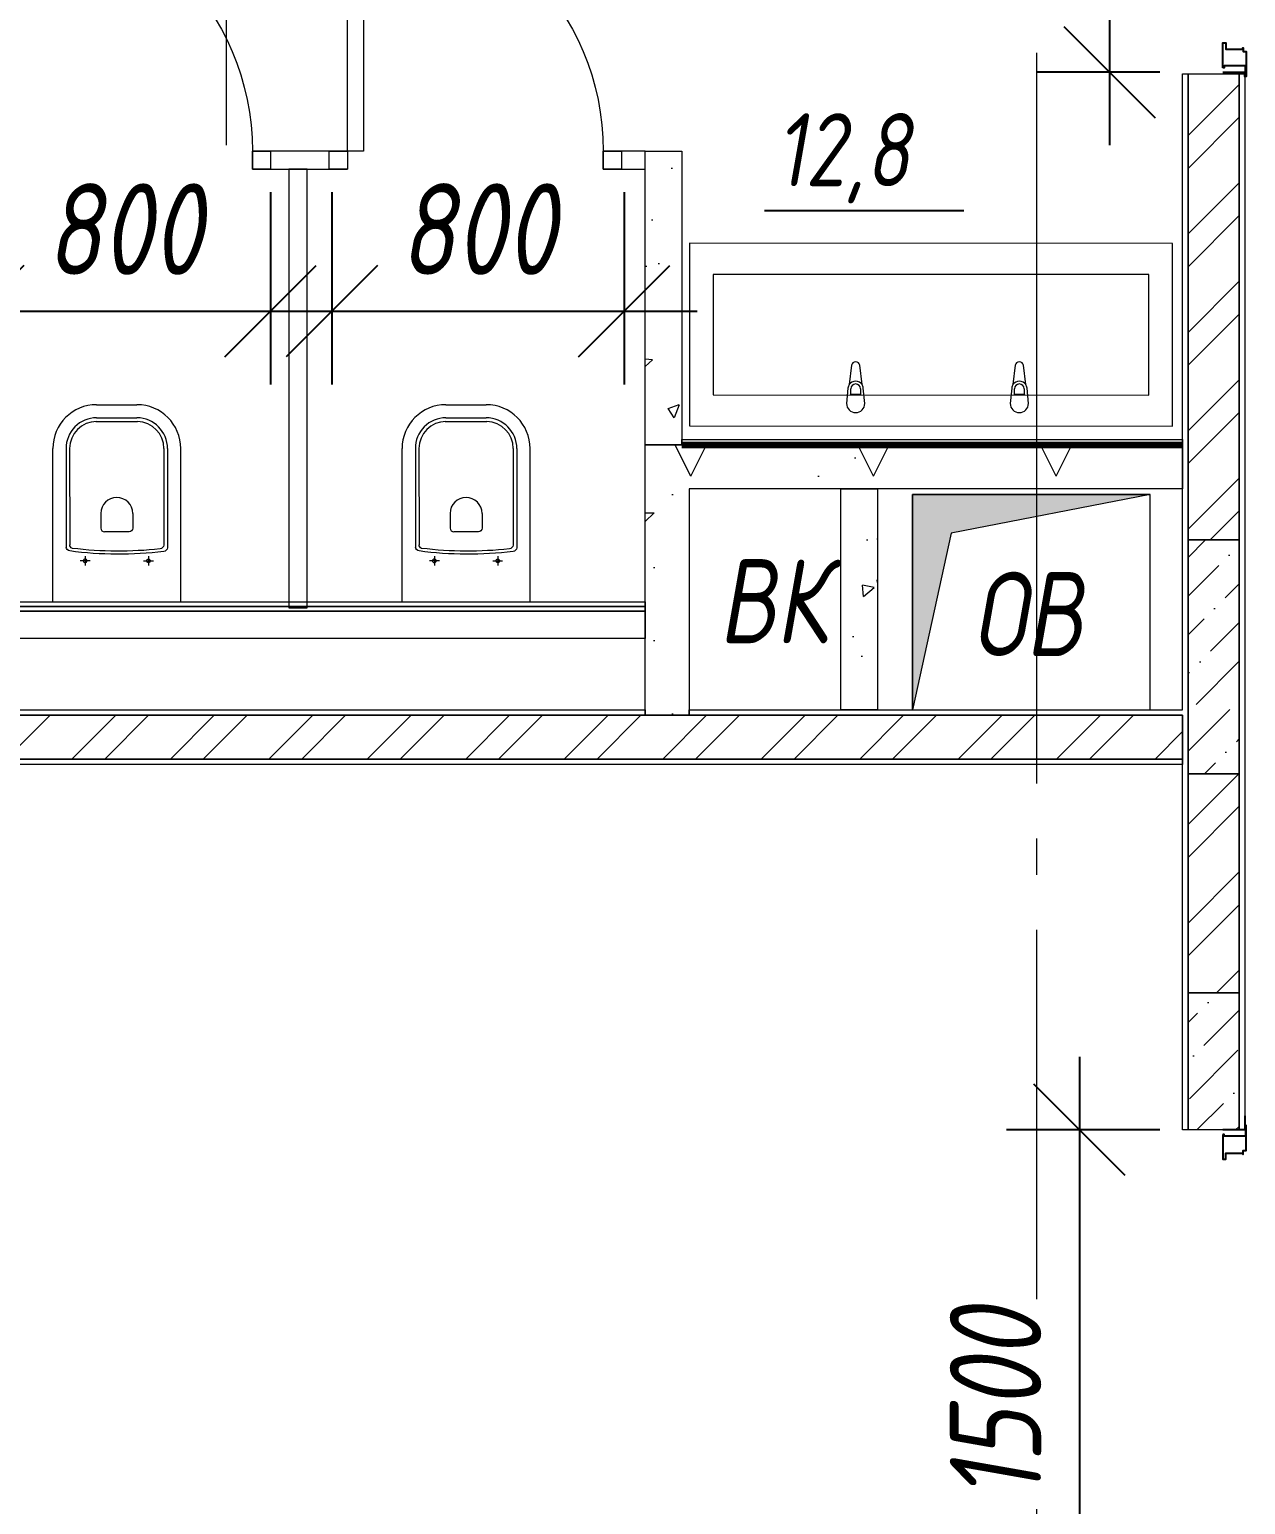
# Model space of a CAD drawing. Header units: millimetres. Extents: x -85420 to 1195317, y -69347 to 470418.
# Drawn here: x 487192 to 490518, y 49186 to 53223 of the extents above; entities that cross this region are included whole.
import ezdxf
from ezdxf import colors
from ezdxf.entities.mleader import LeaderData, LeaderLine
from ezdxf.enums import TextEntityAlignment as Align
from ezdxf.math import Vec2, Vec3

# ---------------------------------------------------------------- set-up
doc = ezdxf.new("R2010")
doc.units = ezdxf.units.MM
for name, pattern in [('GOST2.303 6', [12, 8, -1.5, 1, -1.5]), ('ГОСТ 2.303 4', [7, 5, -2, 0]), ('ГОСТ 2.303 5', [24, 20, -1.5, 1, -1.5]), ('осевая', [50.800000000000004, 31.75, -6.35, 6.35, -6.35])]:
    doc.linetypes.add(name, pattern=pattern)
for name, color, linetype, lineweight in [('!М_Двери', 7, 'Continuous', 15), ('!М_Отверстия в перекрытиях', 253, 'Continuous', 15), ('!М_Перегородки_пеноблок', 7, 'Continuous', 20), ('+АР_Осевые линии', 252, 'GOST2.303 6', 9), ('+АР_Отделка', 7, 'Continuous', 100), ('+АР_Сантехника', 130, 'Continuous', 9), ('+АР_Стены внутренние', 250, 'Continuous', 18), ('АР_Трап', 252, 'Continuous', 0), ('СПДС_+АР_Стены', 250, 'Continuous', 20), ('СПДС_РАЗМЕРЫ', 252, 'Continuous', 0), ('ЭКСПЛИКАЦИЯ', 7, 'Continuous', 5)]:
    doc.layers.add(name, color=color, linetype=linetype, lineweight=lineweight)
doc.layers.add('ОСИ', color=7, linetype='осевая', lineweight=13, true_color=0x999999)
doc.layers.add('ПБ_граница', color=7, linetype='ГОСТ 2.303 4', lineweight=40, true_color=0xdb0000)
doc.styles.add('ГОСТ 2.304', font='CS_Gost2304.shx', dxfattribs={"oblique": 10})
doc.linetypes.add('Ground1', pattern='A,12,[130,ltypeshp.shx,S=3,R=-150,X=0,Y=-2.598],3,[130,ltypeshp.shx,S=3,R=-150,X=0,Y=-2.598],3,[130,ltypeshp.shx,S=3,R=-150,X=0,Y=-2.598],0', length=18)
doc.linetypes.add('Ground2', pattern='A,12,[130,ltypeshp.shx,S=3,R=-210,X=0,Y=-2.598],3,[130,ltypeshp.shx,S=3,R=-210,X=0,Y=-2.598],3,[130,ltypeshp.shx,S=3,R=-210,X=0,Y=-2.598],0', length=18)
doc.dimstyles.new('СПДС', dxfattribs={"dimscale": 100, "dimtxt": 2.5, "dimasz": 2.5, "dimexe": 2, "dimexo": 0.625, "dimgap": 1, "dimtad": 1, "dimdec": 0, "dimrnd": 5, "dimtxsty": 'ГОСТ 2.304', "dimblk": 'OBLIQUE', "dimblk1": 'OBLIQUE', "dimblk2": 'OBLIQUE', "dimcen": 2.5, "dimdle": 2, "dimadec": 0, "dimazin": 2, "dimtfac": 0.75, "dimtdec": 4, "dimtmove": 1, "dimatfit": 3, "dimfxl": 1, "dimtfill": 1, "dimtolj": 1, "dimarcsym": 1})
pattern_1 = [(140, (2.378001819907959e-13, 1.000000000000119), (31.87817107780612, 364.369337992008), [38.1, -419.1]), (85, (2.378001819907959e-13, 1.000000000000119), (-382.1136904780703, -70.48684284993874), [30.48, -335.28116834]), (190.4514446999999, (2.656507000000233, 31.36401400000012), (-350.2355038243903, 293.8824941807065), [32.38001759999999, -356.1804891999999]), (136.1841999999999, (-101.5999999999998, 1.000000000000103), (84.08465586545421, 542.1580817842598), [57.14999999999998, -628.6499999999996]), (186.6355576099999, (-94.59299999999979, 46.17980000000011), (-494.8522491954431, 474.808268103006), [48.57004627999999, -534.2712163199999]), (81.18415116999998, (-101.5999999999998, 1.000000000000103), (-494.8522491710654, 474.808268129954), [45.71993414, -502.91946384]), (111, (-76.19999999999979, 51.8000000000001), (204.5303963741752, 303.2287825382651), [38.09999999999999, -419.0999999999999]), (55.99999999999998, (-76.19999999999979, 51.8000000000001), (-368.3759322446385, 123.6040566952941), [30.47999999999999, -335.2799999999998]), (161.451445, (-59.15580019999977, 77.0690652000001), (-163.8455377718105, 426.8328385574322), [32.38001759999997, -356.1798751999997]), (127.5, (2.378001819907959e-13, 1.000000000000119), (-169.1100777463062, 6.177206501183606), [0, -331.2159999999999, 0, -340.3599999999999, 0, -336.5499999999999]), (97.49999999999994, (2.378001819907959e-13, 1.000000000000119), (-200.361149636239, 133.6393250206115), [0, -194.056, 0, -323.5959999999999, 0, -128.27]), (57.49999999999999, (2.560176386153927e-13, -112.2839999999999), (11.45748798534684, 271.1811903337428), [0, -127, 0, -396.2399999999999, 0, -525.7799999999997]), (47.49999999999997, (2.6418690167575e-13, -163.0839999999999), (-50.85298206666611, 296.2583627720361), [0, -165.0999999999999, 0, -263.1439999999999, 0, -373.3799999999999])]
pattern_2 = [(45, (0, 0), (0, -269.4076836320747), []), (45, (5792.260000000001, -5971.880000000001), (-269.4076836320747, 0), [])]
pattern_3 = [(45, (150, 150), (0, 1000.000000019025), [141.4, -282.8, 70.7, -424.3000000000001, 141.4, -353.6135624]), (135, (800.0000000000001, 200), (-1000.000000019025, 8.881784197001254e-14), [141.4, -212.1, 70.7, -353.6000000000001, 141.4, -495.0135624]), (63.43494882, (0, 0), (5.099862754320839e-08, 1000.000000000094), [111.8, -447.2, 111.8, -447.233989, 0, 0]), (116.5650512, (0, 0), (-4.000643816226557e-07, 1000.000000000094), [111.8, -447.2000000000001, 111.8, -447.2339890000001, 0, 0]), (0, (0, 100), (0, 1000), [50.00000000000001, -400.0000000000001, 100, -400.0000000000001, 50.00000000000001, 0]), (0, (0, 250), (0, 1000), [-150, 100, -400.0000000000001, 0, -350.0000000000001, 0]), (0, (0, 300.0000000000001), (0, 1000), [-400.0000000000001, 0, -300.0000000000001, 100, -200, 0]), (0, (0, 450.0000000000001), (0, 1000), [-200, 0, -250, 100, -450.0000000000001, 0]), (0, (0, 600.0000000000001), (0, 1000), [-200, 100, -400.0000000000001, 100, -200, 0]), (0, (0, 850.0000000000001), (0, 1000), [-150, 100, -200, 0, -550.0000000000001, 0]), (0, (0, 900.0000000000001), (0, 1000), [-200, 0, -600.0000000000001, 100, -100, 0]), (90, (50.00000000000001, 200), (-1000, 6.123233995736768e-14), [-300.0000000000001, 0, -300.0000000000001, 0, -400.0000000000001, 0]), (90, (150, 0), (-1000, 6.123233995736768e-14), [-150, 100, -400.0000000000001, 0, -350.0000000000001, 0]), (90, (250, 0), (-1000, 6.123233995736768e-14), [-400.0000000000001, 0, -350.0000000000001, 100, -150, 0]), (90, (800.0000000000001, 0), (-1000, 6.123233995736768e-14), [-200, 100, -500.0000000000001, 100, -100, 0]), (90, (100, 100), (-1000, 6.123233995736768e-14), [-300.0000000000001, 0, -350.0000000000001, 0, -350.0000000000001, 0]), (90, (200, 100), (-1000, 6.123233995736768e-14), [-250, 0, -550.0000000000001, 0, -200, 0]), (90, (300.0000000000001, 150), (-1000, 6.123233995736768e-14), [-500.0000000000001, 0, -150, 0, -350.0000000000001, 0]), (90, (350.0000000000001, 50.00000000000001), (-1000, 6.123233995736768e-14), [-450.0000000000001, 0, -200, 0, -250, 0]), (90, (450.0000000000001, 200), (-1000, 6.123233995736768e-14), [-400.0000000000001, 0, -150, 0, -400.0000000000001, 0]), (90, (500.0000000000001, 250), (-1000, 6.123233995736768e-14), [-450.0000000000001, 0, -200, 0, -350.0000000000001, 0]), (90, (550.0000000000001, 0), (-1000, 6.123233995736768e-14), [-600.0000000000001, 0, -250, 0, -150, 0]), (90, (600.0000000000001, 150), (-1000, 6.123233995736768e-14), [-200, 0, -400.0000000000001, 0, -400.0000000000001, 0]), (90, (650.0000000000001, 100), (-1000, 6.123233995736768e-14), [-450.0000000000001, 0, -250, 0, -300.0000000000001, 0]), (90, (700.0000000000001, 50.00000000000001), (-1000, 6.123233995736768e-14), [-400.0000000000001, 0, -300.0000000000001, 0, -300.0000000000001, 0]), (90, (800.0000000000001, 100), (-1000, 6.123233995736768e-14), [-300.0000000000001, 0, -300.0000000000001, 0, -400.0000000000001, 0]), (90, (900.0000000000001, 150), (-1000, 6.123233995736768e-14), [-400.0000000000001, 0, -200, 0, -400.0000000000001, 0]), (90, (950.0000000000001, 200), (-1000, 6.123233995736768e-14), [-150, 0, -600.0000000000001, 0, -250, 0])]
pattern_4 = [(45, (0, 0), (39.77475644174331, 145.8407736197254), [187.5, -40.50000000000001, 0, -40.50000000000001])]

# ---------------------------------------------------------------- blocks, each defined once
blk = doc.blocks.new('_Oblique')
at = {"color": 0, "linetype": 'ByBlock', "lineweight": -2}
blk.add_line((-0.5, -0.5), (0.5, 0.5), dxfattribs=at)
blk = doc.blocks.new('*D349')
at = {"layer": 'Defpoints', "color": 0, "ltscale": 100, "transparency": 16777216}
for p in [(490146.3728296869, 54207.85532721195), (490146.3728296869, 53106.82784852234), (490346.3728296869, 53106.82784852234)]:
    blk.add_point(p, dxfattribs=at)
at = {"layer": 'СПДС_РАЗМЕРЫ', "color": 0, "lineweight": -2, "ltscale": 100, "transparency": 16777216}
for p, q in [((490146.3728296869, 54407.85532721195), (490146.3728296869, 52906.82784852234)), ((490083.8728296869, 54207.85532721195), (489946.3728296869, 54207.85532721195)), ((490283.8728296869, 53106.82784852234), (489946.3728296869, 53106.82784852234))]:
    blk.add_line(p, q, dxfattribs=at)
at = {"layer": 'СПДС_РАЗМЕРЫ', "color": 0, "lineweight": -2, "ltscale": 100, "transparency": 16777216, "xscale": 250, "yscale": 250, "zscale": 250}
for p, rotation in [((490146.3728296869, 54207.85532721195), 90), ((490146.3728296869, 53106.82784852234), 270)]:
    blk.add_blockref('_Oblique', p, dxfattribs=dict(at, rotation=rotation))
at = {"layer": 'СПДС_РАЗМЕРЫ', "color": 0, "ltscale": 100, "transparency": 16777216, "insert": (489921.3728296244, 53657.34158786714), "char_height": 250, "attachment_point": 5, "rotation": 90, "style": 'ГОСТ 2.304', "bg_fill": 3, "box_fill_scale": 1.1, "bg_fill_color": 256, "bg_fill_true_color": 13158600, "bg_fill_transparency": 0}
blk.add_mtext('\\A1;1100', dxfattribs=at)
blk = doc.blocks.new('*D302')
at = {"layer": 'Defpoints', "color": 0, "ltscale": 100, "transparency": 16777216}
for p in [(490346.3725916795, 50211.42441138858), (490064.6128065825, 48710.39693271648), (490346.3725916795, 48710.39693271648)]:
    blk.add_point(p, dxfattribs=at)
at = {"layer": 'СПДС_РАЗМЕРЫ', "color": 0, "lineweight": -2, "ltscale": 100, "transparency": 16777216}
for p, q in [((490064.6128065825, 50411.42441138858), (490064.6128065825, 48510.39693271648)), ((490283.8725916795, 50211.42441138858), (489864.6128065825, 50211.42441138858)), ((490283.8725916795, 48710.39693271648), (489864.6128065825, 48710.39693271648))]:
    blk.add_line(p, q, dxfattribs=at)
at = {"layer": 'СПДС_РАЗМЕРЫ', "color": 0, "lineweight": -2, "ltscale": 100, "transparency": 16777216, "xscale": 250, "yscale": 250, "zscale": 250}
for p, rotation in [((490064.6128065825, 50211.42441138858), 90), ((490064.6128065825, 48710.39693271648), 270)]:
    blk.add_blockref('_Oblique', p, dxfattribs=dict(at, rotation=rotation))
at = {"layer": 'СПДС_РАЗМЕРЫ', "color": 0, "ltscale": 100, "transparency": 16777216, "insert": (489834.4351369774, 49460.91067205253), "char_height": 250, "attachment_point": 5, "rotation": 90, "style": 'ГОСТ 2.304', "bg_fill": 3, "box_fill_scale": 1.1, "bg_fill_color": 256, "bg_fill_true_color": 13158600, "bg_fill_transparency": 0}
blk.add_mtext('\\A1;1500', dxfattribs=at)
blk = doc.blocks.new('*D301')
at = {"layer": 'Defpoints', "color": 0, "ltscale": 100, "transparency": 16777216}
for p in [(488018.5913564901, 52840.62423495681), (488818.5913564901, 52840.62423495681), (488818.5913564901, 52451.99552047985)]:
    blk.add_point(p, dxfattribs=at)
at = {"layer": 'СПДС_РАЗМЕРЫ', "color": 0, "lineweight": -2, "ltscale": 100, "transparency": 16777216}
for p, q in [((488018.5913564901, 52778.12423495681), (488018.5913564901, 52251.99552047985)), ((488818.5913564901, 52778.12423495681), (488818.5913564901, 52251.99552047985)), ((487818.5913564901, 52451.99552047985), (489018.5913564901, 52451.99552047985))]:
    blk.add_line(p, q, dxfattribs=at)
at = {"layer": 'СПДС_РАЗМЕРЫ', "color": 0, "lineweight": -2, "ltscale": 100, "transparency": 16777216, "xscale": 250, "yscale": 250, "zscale": 250, "rotation": 180}
blk.add_blockref('_Oblique', (488018.5913564901, 52451.99552047985), dxfattribs=at)
at = {"layer": 'СПДС_РАЗМЕРЫ', "color": 0, "lineweight": -2, "ltscale": 100, "transparency": 16777216, "xscale": 250, "yscale": 250, "zscale": 250}
blk.add_blockref('_Oblique', (488818.5913564901, 52451.99552047985), dxfattribs=at)
at = {"layer": 'СПДС_РАЗМЕРЫ', "color": 0, "ltscale": 100, "transparency": 16777216, "insert": (488418.5913564901, 52676.99552054235), "char_height": 250, "attachment_point": 5, "style": 'ГОСТ 2.304', "bg_fill": 3, "box_fill_scale": 1.1, "bg_fill_color": 256, "bg_fill_true_color": 13158600, "bg_fill_transparency": 0}
blk.add_mtext('\\A1;800', dxfattribs=at)
blk = doc.blocks.new('*D300')
at = {"layer": 'Defpoints', "color": 0, "ltscale": 100, "transparency": 16777216}
for p in [(487051.3711050905, 52840.62423495681), (487851.3711050905, 52840.62423495681), (487851.3711050905, 52451.99552047985)]:
    blk.add_point(p, dxfattribs=at)
at = {"layer": 'СПДС_РАЗМЕРЫ', "color": 0, "lineweight": -2, "ltscale": 100, "transparency": 16777216}
for p, q in [((487051.3711050905, 52778.12423495681), (487051.3711050905, 52251.99552047985)), ((487851.3711050905, 52778.12423495681), (487851.3711050905, 52251.99552047985)), ((486851.3711050905, 52451.99552047985), (488051.3711050905, 52451.99552047985))]:
    blk.add_line(p, q, dxfattribs=at)
at = {"layer": 'СПДС_РАЗМЕРЫ', "color": 0, "lineweight": -2, "ltscale": 100, "transparency": 16777216, "xscale": 250, "yscale": 250, "zscale": 250, "rotation": 180}
blk.add_blockref('_Oblique', (487051.3711050905, 52451.99552047985), dxfattribs=at)
at = {"layer": 'СПДС_РАЗМЕРЫ', "color": 0, "lineweight": -2, "ltscale": 100, "transparency": 16777216, "xscale": 250, "yscale": 250, "zscale": 250}
blk.add_blockref('_Oblique', (487851.3711050905, 52451.99552047985), dxfattribs=at)
at = {"layer": 'СПДС_РАЗМЕРЫ', "color": 0, "ltscale": 100, "transparency": 16777216, "insert": (487451.3711050905, 52676.99552054235), "char_height": 250, "attachment_point": 5, "style": 'ГОСТ 2.304', "bg_fill": 3, "box_fill_scale": 1.1, "bg_fill_color": 256, "bg_fill_true_color": 13158600, "bg_fill_transparency": 0}
blk.add_mtext('\\A1;800', dxfattribs=at)
blk = doc.blocks.new('*U279')
h = blk.add_hatch(color=256)
h.dxf.hatch_style = 1
h.paths.add_polyline_path([(-29.51197054858017, -384.1461214440787), (29.51197054842487, -384.1461214440787), (-1.13686837721616e-13, -584.1461214440787)])
blk.add_line((-1.13686837721616e-13, -584.1461214440787), (0, 0))
blk.add_lwpolyline([(29.51197054842487, -384.1461214440787), (-29.51197054858017, -384.1461214440787), (-1.13686837721616e-13, -584.1461214440787), (29.51197054842487, -384.1461214440787)])
blk = doc.blocks.new('_DotSmall')
at = {"color": 0, "linetype": 'ByBlock', "const_width": 0.5}
blk.add_lwpolyline([(-0.0625, 0, 1), (0.0625, 0, 1)], format="xyb", close=True, dxfattribs=at)
blk = doc.blocks.new('*U90')
for p, q in [((-700, 3.622374731326001e-15), (-700, -49.99999999999995)), ((0, 0), (0, -49.99999999999997))]:
    blk.add_line(p, q)
blk.add_lwpolyline([(0, 0), (-1.13686837721616e-13, 699.9999999999999), (-43.75000000000011, 699.9999999999999), (-43.75, -1.4210854715202e-14)], close=True)
blk.add_arc((0, 0), 700, 90, 180)
blk = doc.blocks.new('унитаз поликлиники')
for p, q in [((0, 175.0000000000002), (0, -175.0000000000002)), ((0, 175), (420, 175)), ((420, 138.7140846226539), (149.5783947814593, 138.7140846226539)), ((420, 129), (156.7708916987863, 128.6947987100866)), ((125.6120020395715, 86.65309879256529), (99.54435587919897, 86.65309879256529)), ((112.3925950961525, 73.10633269583923), (112.3925950961525, 100.1998648888257)), ((242.4404502270149, 43.73651019929093), (201.8725803082448, 43.73651019929093)), ((493.9712139845033, 57.06385601698344), (493.9712139845033, -57.06385601697843)), ((503.999999999694, 55.00022672359819), (504, -54.99999999976626)), ((540, 55), (540, -55)), ((191.9062512759224, -33.70112225765479), (191.9062512759224, 33.70086718935636)), ((112.3121347758092, -72.95707587784273), (112.282285361212, -100.0505916278053)), ((242.4404502270149, -43.73676526706549), (201.8725803082448, -43.73676526706549)), ((125.5166089892259, -86.5183978031564), (99.44897864899713, -86.48967862475547)), ((420, -139), (147.8638372268865, -138.7268586217251)), ((420, -129), (155.1814843298739, -128.6950537779776)), ((0, -175), (420, -175))]:
    blk.add_line(p, q)
for centre, radius, start, end in [((420, 55), 120, 0, 90), ((420.4860874894543, 55.20134403063184), 83.51415522076329, 359.861865640253, 90.33348740461295), ((420, 55), 74, 0, 90), ((242.4404502270149, -0.0001275341201107949), 43.73663773336648, 270, 90), ((420, -55), 120, 270, 0), ((420, -55), 84, 270, 0), ((420.0000000000005, -55.00000000000023), 73.99999999999977, 270, 358.4018165566912)]:
    blk.add_arc(centre, radius, start, end)
at = {"extrusion": (0, 0, -1)}
for centre, major_axis, ratio, start_param, end_param in [((1158.06257319661, -0.0001275341201107949), (-731.0106498963555, -726.449596775183), 0.9937751111245587, 0.6598491803284507, 0.910919136193018), ((984.1422315649793, -0.0001275341201107949), (-23.40018430090171, -941.4133244262395), 0.8972800535149483, 1.42225774313891, 1.677846830341707), ((149.5158196882217, 127.3348454206425), (-5.639474792591372, -10.54905920003566), 0.8213730805515044, 1.269211342410273, 2.570669150556824), ((154.4364780247083, 119.7958318011661), (-5.610534641830925, -7.716306582968154), 0.7980925127033731, 1.232924341648666, 2.686722882739946), ((112.3925950961525, 86.7676048639405), (3.546847614444126, 3.546847614444128), 0.9999999999995854, 5.504024733397926, 11.78721004057751), ((201.9351554014825, -33.4519114207651), (4.122340877798591, -9.490584745542167), 0.9647969637839732, 0.4292600198093375, 1.943413251271767), ((155.244059423228, -117.4864474327478), (5.303740529548787, -10.40618587121702), 0.8429843284803838, 0.5499024529424461, 1.881899719380306), ((147.9264123201242, -127.4729975277733), (5.417041441869642, -10.44430136326478), 0.8364427514803542, 0.5611398427268642, 1.877576555759112)]:
    blk.add_ellipse(centre, major_axis=major_axis, ratio=ratio, start_param=start_param, end_param=end_param, dxfattribs=at)
for centre, major_axis, ratio, start_param, end_param in [((201.9351554014825, 33.45165635299054), (4.122340877798588, 9.490584745542174), 0.9647969637839732, 0.4292600198093375, 1.943413251271767), ((112.2970839152217, -86.61833975484478), (3.542937838331404, -3.550753085458856), 0.9999999999995854, 5.504024733397926, 11.78721004057751)]:
    blk.add_ellipse(centre, major_axis=major_axis, ratio=ratio, start_param=start_param, end_param=end_param)
blk = doc.blocks.new('*U128')
at = {"lineweight": 15}
h = blk.add_hatch(dxfattribs=at)
h.set_pattern_fill('AR-CONC', color=256, scale=2, angle=90)
h.set_pattern_definition(pattern_1)
edge = h.paths.add_edge_path()
edge.add_line((-99.99999999999974, 804.1866203763058), (-99.99999999999983, 1.13686837721616e-13))
edge.add_line((2.461086889837816e-13, 804.1866203763058), (-99.99999999999973, 804.1866203763058))
edge.add_line((1.784707456918226e-13, 1.190159082398168e-13), (2.461165879246126e-13, 804.1866203763058))
edge.add_line((-99.99999999999983, 1.273922066140625e-13), (1.84741111297626e-13, 1.189804971278818e-13))
at = {"linetype": 'ByBlock', "ltscale": 100, "transparency": 33554687}
blk.add_lwpolyline([(1.784707456918226e-13, 1.189804971278818e-13), (2.461165879246126e-13, 804.1866203763058), (-99.99999999999974, 804.1866203763058), (-99.99999999999983, 1.273922066140625e-13)], close=True, dxfattribs=at)
blk = doc.blocks.new('*U127')
at = {"lineweight": 15}
h = blk.add_hatch(dxfattribs=at)
h.set_pattern_fill('AR-CONC', color=256, scale=2, angle=90)
h.set_pattern_definition(pattern_1)
edge = h.paths.add_edge_path()
edge.add_line((1.784707456918226e-13, 1.190159082398168e-13), (2.293633193754848e-13, 605.0205819313123))
edge.add_line((-99.99999999999983, 1.273922066140625e-13), (1.84741111297626e-13, 1.189804971278818e-13))
edge.add_line((-99.99999999999976, 605.0205819313123), (-99.99999999999983, 1.13686837721616e-13))
edge.add_line((2.293720768875573e-13, 605.0205819313123), (-99.99999999999974, 605.0205819313123))
at = {"linetype": 'ByBlock', "ltscale": 100, "transparency": 33554687}
blk.add_lwpolyline([(1.784707456918226e-13, 1.189804971278818e-13), (2.293633193754847e-13, 605.0205819313123), (-99.99999999999976, 605.0205819313123), (-99.99999999999983, 1.273922066140625e-13)], close=True, dxfattribs=at)
blk = doc.blocks.new('смеситель короткий')
for p, q in [((41.95281027909368, 21.00000000011642), (0, 25)), ((24.91040886752307, 13.60000000009313), (39.78100593853742, 13.60000000009313)), ((24.91040886752307, -13.59999999997672), (24.91040886752307, 13.60000000009313)), ((104.4000000003725, 11.10000000009313), (51.46626196149737, 17.72976797923911)), ((0, -25), (41.95281027909368, -21)), ((39.78100593853742, -13.59999999997672), (24.91040886752307, -13.59999999997672)), ((51.46626196149737, -17.72976797923911), (104.4000000003725, -11.09999999997672))]:
    blk.add_line(p, q)
for centre, major_axis, ratio, start_param, end_param in [((0, 0), (-17.67766952966472, 17.67766952966472), 0.9999999999998838, -0.7853981633975065, 2.356194490192287), ((39.78100593853742, 0), (9.616652224137074, 9.616652224137077), 0.9999999999997804, 3.926990816987351, 7.068583470577144), ((40.05289184302092, 0), (-14.90989084578103, 14.90989084578102), 0.9999999999992423, -1.357360455577257, -0.8756248293274875), ((40.05289184302092, 0), (14.90989084570516, 14.90989084570517), 1, 4.498953109162998, 6.496621178401278), ((103.0097633138648, 8.731149137020111e-11), (7.910207267981215, 7.910207267981219), 0.9999999999993545, 4.051588559454646, 6.943985728119452), ((40.05289184302092, 0), (14.90989084573811, 14.90989084573811), 0.9999999999988525, 4.017217482909098, 4.498953109156932)]:
    blk.add_ellipse(centre, major_axis=major_axis, ratio=ratio, start_param=start_param, end_param=end_param)
blk = doc.blocks.new('*U89')
at = {"transparency": 33554559}
h = blk.add_hatch(color=256, dxfattribs=at)
h.dxf.hatch_style = 1
h.paths.add_polyline_path([(0, 4.135903062765138e-25), (650, -1.930269718300459e-06), (106.0660171779823, -106.0660171779819), (-1.13686837721616e-13, -589.9999999999999)])
at = {"ltscale": 50}
blk.add_lwpolyline([(0, 0), (0, -589.9999999999995), (650, -589.999992427403), (650, -1.930269718286581e-06)], close=True, dxfattribs=at)
at = {"lineweight": 15}
blk.add_lwpolyline([(-1.13686837721616e-13, -590), (0, 0), (650, -1.930269718286581e-06), (106.0660171779823, -106.066017177982)], close=True, dxfattribs=at)
blk = doc.blocks.new('A$C314F1C93')
at = {"layer": '+АР_Осевые линии', "linetype": 'ГОСТ 2.303 5', "lineweight": 0, "ltscale": 100}
blk.add_line((59540.00000000047, 64233.04186645093), (59540.00000000047, -9232.622227149745), dxfattribs=at)

msp = doc.modelspace()

# ---------------------------------------------------------------- linework, layer by layer
at = {"layer": '+АР_Отделка', "color": 22, "ltscale": 100, "true_color": 0xe4261f, "elevation": 4.999999999999952e-09}
msp.add_lwpolyline([(488976.3732096035, 52086.45865577148), (490346.3708827313, 52086.45865577148)], dxfattribs=at)

# ---------------------------------------------------------------- next in the draw order: block references
at = {"layer": 'ОСИ', "ltscale": 40}
msp.add_blockref('A$C314F1C93', (430406.3725916118, 15326.41521031433, 4.999999999999952e-09), dxfattribs=at)

# ---------------------------------------------------------------- next in the draw order: hatches: boundary and pattern name
at = {"layer": '!М_Перегородки_пеноблок', "ltscale": 100}
h = msp.add_hatch(dxfattribs=at)
h.set_pattern_fill('БЕТОННАЯ ПОДГОТОВКА', color=256, scale=100, style=0, pattern_type=2)
h.set_pattern_definition(pattern_3)
h.paths.add_polyline_path([(488876.3705344988, 51346.42222976241), (488876.372986989, 52086.43756486885), (488976.3685195313, 52086.43723347293), (488976.3704511038, 51966.43660374728), (488996.3725892947, 51966.43692570877), (488996.3705345001, 51346.42240785409)], flags=0)
h = msp.add_hatch(dxfattribs=at)
h.set_pattern_fill('БЕТОННАЯ ПОДГОТОВКА', color=256, scale=100, style=0, pattern_type=2)
h.set_pattern_definition(pattern_3)
h.paths.add_polyline_path([(490346.3725916793, 51966.45865578667), (488976.3704511038, 51966.43660374728), (488976.3685195414, 52086.43660373173), (490346.3706601168, 52086.45865577112)], flags=0)
at = {"layer": '+АР_Стены внутренние', "lineweight": 0, "ltscale": 100}
h = msp.add_hatch(dxfattribs=at)
h.set_pattern_fill('БЕТОН И ИЗДЕЛИЯ ИЗ НЕГО', color=256, scale=30, style=0, pattern_type=2)
h.set_pattern_definition(pattern_4)
h.paths.add_polyline_path([(490501.3725916808, 51826.41527160932), (490501.3725916764, 51186.41520999549), (490361.3725916764, 51186.41520999462), (490361.3725916808, 51826.41527160894)], flags=0)
at = {"layer": 'СПДС_+АР_Стены', "lineweight": 15, "ltscale": 100}
h = msp.add_hatch(dxfattribs=at)
h.set_pattern_fill('КИРПИЧ', color=1, scale=20, style=0, pattern_type=2)
h.set_pattern_definition(pattern_2)
h.paths.add_polyline_path([(484146.3720998956, 51346.41520998493), (490346.3726139407, 51346.42441138841), (490346.3727920324, 51226.42441138854), (484146.3722779872, 51226.41520998506)], flags=0)
at = {"layer": 'СПДС_+АР_Стены', "lineweight": 15, "ltscale": 100, "true_color": 0xff0100}
h = msp.add_hatch(dxfattribs=at)
h.set_pattern_fill('КИРПИЧ', color=1, scale=20, style=0, pattern_type=2)
h.set_pattern_definition(pattern_2)
h.paths.add_polyline_path([(490361.3725916801, 50586.41527160903), (490361.3725916764, 51186.41520999462), (490501.3725916764, 51186.41520999549), (490501.3725916801, 50586.4152716099)], flags=0)

# ---------------------------------------------------------------- next in the draw order: linework, layer by layer
at = {"layer": '!М_Перегородки_пеноблок', "ltscale": 100}
for points in [[(488996.3725892947, 51966.43692570877), (488996.3705345001, 51346.42240785409), (488876.3705344988, 51346.42222976241), (488876.372986989, 52086.43756486885), (488976.3685195313, 52086.43723347293), (488976.3685195414, 52086.43660373173)], [(488996.3729869876, 52086.43692573072), (490346.3706601168, 52086.45865577112), (490346.3725916793, 51966.45865578667), (488996.3725892947, 51966.43692570877)]]:
    msp.add_lwpolyline(points, dxfattribs=at)
msp.add_lwpolyline([(490346.3706601168, 52086.45865577112), (488976.3685195414, 52086.43660373173), (488976.3682780961, 52101.43660372979), (490346.3704186715, 52101.45865576918), (490346.3706601168, 52086.45865577112)], close=True, dxfattribs=at)
at = {"layer": '+АР_Сантехника', "elevation": 8.30555087007557e-09}
for points in [[(490318.9698554206, 52637.88697238499), (488997.4691053581, 52638.1465448488), (488997.4691053581, 52138.1465448488), (490318.9698554206, 52137.88697238499)], [(490253.9698554206, 52552.88697238499), (489062.4691053581, 52553.1465448488), (489062.4691053581, 52223.1465448488), (490253.9698554206, 52222.88697238499)]]:
    msp.add_lwpolyline(points, close=True, dxfattribs=at)
at = {"layer": '+АР_Стены внутренние', "ltscale": 100}
for points in [[(490516.3725916795, 53101.82788309304), (490516.3725916795, 50211.42441138858), (490501.3725916795, 50211.42441138858), (490501.3725916795, 53101.82788309304), (490516.3725916795, 53101.82788309304)], [(490501.3725916808, 51826.41527160932), (490501.3725916764, 51186.41520999549), (490361.3725916764, 51186.41520999462), (490361.3725916808, 51826.41527160894), (490501.3725916808, 51826.41527160932)]]:
    msp.add_lwpolyline(points, close=True, dxfattribs=at)
for points in [[(490456.3420664885, 53118.82784853983), (490456.3420664885, 53186.82784853983), (490464.3420664885, 53186.82784853983), (490464.3420664885, 53169.82203505267), (490510.7846046387, 53169.82203505264), (490510.7846046387, 53172.84705588265), (490512.393347837, 53172.84705588265), (490512.393347837, 53162.85603970985), (490520.3522684716, 53162.85603970985), (490520.3522684716, 53094.78166818287), (490516.3728296869, 53094.78166818287), (490516.3728296869, 53102.82527651149), (490518.7504493538, 53102.82527651149), (490518.7504493538, 53123.82334585994), (490460.1521729503, 53123.82334585994), (490460.1521729503, 53118.82784853983)], [(490456.3418284811, 50199.42441138858), (490456.3418284811, 50131.42441138858), (490464.3418284811, 50131.42441138858), (490464.3418284811, 50148.43022487577), (490510.7843666313, 50148.43022487577), (490510.7843666313, 50145.40520404576), (490512.3931098296, 50145.40520404576), (490512.3931098296, 50155.39622021856), (490520.3520304641, 50155.39622021856), (490520.3520304641, 50223.47059174557), (490516.3725916795, 50223.47059174557), (490516.3725916795, 50215.42698341695), (490518.8244064042, 50215.42698341695), (490518.7502113463, 50194.42891406847), (490460.1519349428, 50194.42891406847), (490460.1519349428, 50199.42441138858)]]:
    msp.add_lwpolyline(points, close=True)
at = {"color": 1, "linetype": 'Ground1'}
msp.add_lwpolyline([(490456.3420664885, 53106.82784853983), (490516.3728296869, 53106.82784853983), (490516.3728296869, 53092.93220155154)], dxfattribs=at)
at = {"color": 1, "linetype": 'Ground2'}
msp.add_lwpolyline([(490516.3725916795, 50250.32005837691), (490516.3725916795, 50211.42441138858), (490456.3418284811, 50211.42441138858)], dxfattribs=at)
at = {"layer": 'СПДС_+АР_Стены', "ltscale": 100}
for points in [[(490501.3725916808, 51826.41527160932), (490501.3725916774, 53101.82788309346), (490516.3725916774, 53101.8278830935), (490516.3725916808, 51826.41527160936)], [(485661.3836599902, 51361.41745840938), (485661.3836600028, 51361.40893553595), (485796.3836600026, 51361.40913588907), (485796.38365999, 51361.4176587625), (488876.3705842104, 51361.4222297625), (488876.3705344988, 51346.42222976241), (484146.3720998956, 51346.41520998493), (484146.3720776342, 51361.41520998491), (485646.3836599902, 51361.41743614792)], [(490346.3726139407, 51346.42441138841), (488996.3705345001, 51346.42240785409), (488996.3705842117, 51361.42240785417), (490346.3725916793, 51361.42441138838)], [(490346.3725916801, 50586.41527160894), (490346.3725916764, 51186.41520999453)], [(490361.3725916764, 51186.41520999462), (490361.3725916801, 50586.41527160903)], [(490501.3725916801, 50586.4152716099), (490501.3725916764, 51186.41520999549)], [(490516.3725916764, 51186.41520999558), (490516.3725916801, 50586.41527160999)]]:
    msp.add_lwpolyline(points, dxfattribs=at)
at = {"layer": 'СПДС_+АР_Стены', "color": 0, "ltscale": 100, "elevation": 4.999999999999952e-09}
for points in [[(487801.3711050905, 52890.62423495681), (487851.3711050905, 52890.62423495681), (487851.3711050905, 52840.62423495681), (487801.3711050905, 52840.62423495681), (487801.3711050905, 52840.62423495681), (487801.3711050905, 52890.62423596834)], [(488061.3711050905, 52890.62423495681), (487801.3711050905, 52890.62423495681)], [(488011.3711050905, 52890.62423495681), (488061.3711050905, 52890.62423495681), (488061.3711050905, 52840.62423495681), (488011.3711050905, 52840.62423495681), (488011.3711050905, 52840.62423495681), (488011.3711050905, 52890.62423596834)], [(488760.8115077609, 52840.62423495681), (488876.3712052193, 52840.62423495681), (488876.3712052193, 52890.62423495681), (488760.8115077609, 52890.62423495681)], [(488761.3711050905, 52890.62423495681), (488811.3711050905, 52890.62423495681), (488811.3711050905, 52840.62423495681), (488761.3711050905, 52840.62423495681), (488761.3711050905, 52840.62423495681), (488761.3711050905, 52890.62423596834)], [(488761.3711050905, 52890.62423495681), (488811.3711050905, 52890.62423495681), (488811.3711050905, 52840.62423495681), (488761.3711050905, 52840.62423495681), (488761.3711050905, 52840.62423495681), (488761.3711050905, 52890.62423596834)], [(488761.3711050905, 52890.62423495681), (488811.3711050905, 52890.62423495681), (488811.3711050905, 52840.62423495681), (488761.3711050905, 52840.62423495681), (488761.3711050905, 52840.62423495681), (488761.3711050905, 52890.62423596834)], [(487801.3711050905, 52840.62423495681), (488061.3711050905, 52840.62423495681)]]:
    msp.add_lwpolyline(points, dxfattribs=at)
msp.add_lwpolyline([(487901.3711050905, 51640.62423495681), (487951.3711050905, 51640.62423495681), (487951.3711050905, 52840.62423495681), (487901.3711050905, 52840.62423495681)], close=True, dxfattribs=at)
at = {"layer": 'СПДС_+АР_Стены', "ltscale": 100}
for points in [[(485796.3833451246, 51656.46703608299), (488876.3712052192, 51656.46781818732), (488876.3712083934, 51643.96781818732), (485796.3833482987, 51643.96703608299)], [(485796.3833482987, 51643.96703608299), (488876.3712083934, 51643.96781818732), (488876.3712115675, 51631.46781818732), (485796.3833514728, 51631.46703608299)], [(485796.3833514728, 51631.46703608299), (488876.3712115675, 51631.46781818732), (488876.3712306123, 51556.46781818732), (485796.3833705177, 51556.46703608299)], [(484146.3720998956, 51346.41520998493), (490346.3726139407, 51346.42441138841), (490346.3727920324, 51226.42441138854), (484146.3722779872, 51226.41520998506), (484146.3720998956, 51346.41520998493)], [(484146.3722779872, 51226.41520998506), (490346.3727920324, 51226.42441138854), (490346.3728142938, 51211.42441138855), (484146.3723002487, 51211.41520998508), (484146.3722779872, 51226.41520998506)], [(490361.3725916801, 50586.41527160903), (490361.3725916764, 51186.41520999462), (490501.3725916764, 51186.41520999549), (490501.3725916801, 50586.4152716099)]]:
    msp.add_lwpolyline(points, close=True, dxfattribs=at)
at = {"layer": 'ЭКСПЛИКАЦИЯ', "linetype": 'Continuous', "lineweight": 25, "ltscale": 100}
msp.add_line((489202.9005029072, 52727.47476885739), (489747.9005029072, 52727.47476885739), dxfattribs=at)

# ---------------------------------------------------------------- next in the draw order: block references
at = {"layer": '!М_Двери', "color": 0, "ltscale": 100, "xscale": -1}
for p in [(487101.3711050905, 52890.62423495681, 4.999999999999952e-09), (488061.3711050905, 52890.62423495681, 4.999999999999952e-09)]:
    msp.add_blockref('*U90', p, dxfattribs=at)
at = {"layer": '!М_Отверстия в перекрытиях'}
msp.add_blockref('*U89', (489607.2836807071, 51951.01141070423), dxfattribs=at)
at = {"layer": '!М_Перегородки_пеноблок', "xscale": -1}
for name, p in [('*U128', (488876.3729869891, 52086.4376145805)), ('*U127', (489411.3726533471, 51361.42302375752))]:
    msp.add_blockref(name, p, dxfattribs=at)
at = {"layer": '+АР_Сантехника', "ltscale": 100, "rotation": 90.00000000000001}
for p in [(489451.840654024, 52199.82855428313, 8.30555087007557e-09), (489899.7158415396, 52199.82855428313, 8.30555087007557e-09)]:
    msp.add_blockref('смеситель короткий', p, dxfattribs=at)
at = {"layer": '+АР_Сантехника', "rotation": 90.00000000000001}
for p in [(487430.4145781726, 51656.46781818732, 4.999999999999952e-09), (488385.9979517923, 51656.46781818732, 4.999999999999952e-09)]:
    msp.add_blockref('унитаз поликлиники', p, dxfattribs=at)
at = {"layer": 'АР_Трап', "lineweight": 0, "rotation": 179.9850785466367}
msp.add_blockref('*U279', (487730.0467323875, 52906.48274573546, 4.999999999999952e-09), dxfattribs=at)

# ---------------------------------------------------------------- next in the draw order: texts
at = {"layer": '!М_Отверстия в перекрытиях', "ltscale": 50, "char_height": 230, "attachment_point": 5, "line_spacing_factor": 0.648, "style": 'ГОСТ 2.304'}
for s, insert, width in [('ВК', (489225.2408267866, 51658.429005126), 401.8105724988873), ('ОВ', (489921.0442963536, 51623.52809744701), 1550.000129128051)]:
    msp.add_mtext(s, dxfattribs=dict(at, insert=insert, width=width))
at = {"layer": 'ЭКСПЛИКАЦИЯ', "linetype": 'Continuous', "lineweight": 25, "ltscale": 100, "style": 'ГОСТ 2.304', "oblique": 9.999999999999998}
msp.add_text('12,8', height=200, dxfattribs=at).set_placement((489232.9005029072, 52994.14143552406), align=Align.TOP_LEFT)

# ---------------------------------------------------------------- next in the draw order: leaders
at = {"layer": 'ПБ_граница', "linetype": 'ByBlock', "lineweight": 0, "ltscale": 70}
ml = msp.add_multileader_mtext('Standard', dxfattribs=at)
ml.set_content('Граница пожарной зоны ', color=256, style='ГОСТ 2.304')
ml.set_leader_properties(color=256, lineweight=-1)
ml.set_arrow_properties(name='DOTSMALL')
ml.build(insert=Vec2(0, 0))
ml.multileader.update_dxf_attribs({"text_left_attachment_type": 6, "text_right_attachment_type": 6, "dogleg_length": 173.1023128655506, "arrow_head_size": 250, "scale": 100})
ctx = ml.context
ctx.base_point, ctx.scale, ctx.char_height, ctx.arrow_head_size, ctx.landing_gap_size, ctx.plane_origin = Vec3(450272.9884948072, 51533.02647104248, 4.999999999999952e-09), 100, 250, 250, 200, Vec3(406909.5021260575, 65636.91203431925, 4.999999999999952e-09)
ctx.left_attachment, ctx.right_attachment = 6, 6
notes = []
notes.append((ctx, [(0, (1, 1, 0), (450099.8861819417, 51533.02647104248, 4.999999999999952e-09), (1, 0), 173.1023128655506, [(3, [(448218.1918544235, 55394.88313291562, 4.999999999999952e-09)], 0, [])])]))
ctx.mtext.insert, ctx.mtext.width, ctx.mtext.defined_height, ctx.mtext.line_spacing_factor, ctx.mtext.flow_direction = Vec3(450472.9884948072, 51845.52647104248, 4.999999999999952e-09), 7160.099157842735, 981.0220136277686, 0.768, 5
at = {"layer": 'ПБ_граница', "linetype": 'ByBlock', "ltscale": 70}
ml = msp.add_multileader_mtext('Standard', dxfattribs=at)
ml.set_content('Граница пожарной зоны ', color=256, style='ГОСТ 2.304')
ml.set_leader_properties(color=256, lineweight=-1)
ml.set_arrow_properties(name='DOTSMALL')
ml.build(insert=Vec2(0, 0))
ml.multileader.update_dxf_attribs({"text_left_attachment_type": 6, "text_right_attachment_type": 6, "dogleg_length": 173.1023128655506, "arrow_head_size": 250, "scale": 100})
ctx = ml.context
ctx.base_point, ctx.scale, ctx.char_height, ctx.arrow_head_size, ctx.landing_gap_size, ctx.plane_origin = Vec3(477990.0809931923, 48649.70102622843, 4.999999999999952e-09), 100, 250, 250, 200, Vec3(527576.4659371735, 62301.65694552672, 4.999999999999952e-09)
ctx.left_attachment, ctx.right_attachment = 6, 6
notes.append((ctx, [(0, (1, 1, 0), (482435.0744147333, 48649.70102622843, 4.999999999999952e-09), (-1, 0), 173.1023128655506, [(3, [(485194.8720509624, 51198.50280147063, 4.999999999999952e-09)], 0, [])])]))
ctx.mtext.insert, ctx.mtext.width, ctx.mtext.defined_height, ctx.mtext.line_spacing_factor, ctx.mtext.flow_direction = Vec3(478206.1148802437, 48962.20102622843, 4.999999999999952e-09), 7160.099157842735, 981.0220136277686, 0.768, 5
for ctx, leaders in notes:
    for number, flags, end, landing, length, lines in leaders:
        leader = LeaderData()
        leader.index, (leader.has_last_leader_line, leader.has_dogleg_vector, leader.attachment_direction) = number, flags
        leader.last_leader_point, leader.dogleg_vector, leader.dogleg_length = Vec3(end), Vec3(landing), length
        for number, points, colour, breaks in lines:
            line = LeaderLine()
            line.index, line.vertices, line.color, line.breaks = number, Vec3.list(points), colors.encode_raw_color(colour), breaks
            leader.lines.append(line)
        ctx.leaders.append(leader)

# ---------------------------------------------------------------- next in the draw order: dimensions: what is measured, and where the dimension line sits
at = {"layer": 'СПДС_РАЗМЕРЫ', "ltscale": 100}
for base, p1, p2, angle, picture, middle in [((490146.3728296869, 53106.82784852234, 4.999999999999952e-09), (490146.3728296869, 54207.85532721195, 4.999999999999952e-09), (490346.3728296869, 53106.82784852234, 4.999999999999952e-09), 90, '*D349', (489921.3728296244, 53657.34158786714, 4.999999999999952e-09)), ((490064.6128065825, 48710.39693271648, 4.999999999999952e-09), (490346.3725916795, 50211.42441138858, 4.999999999999952e-09), (490346.3725916795, 48710.39693271648, 4.999999999999952e-09), 270, '*D302', (489834.4351369774, 49460.91067205253, 4.999999999999952e-09))]:
    dim = msp.add_linear_dim(base=base, p1=p1, p2=p2, angle=angle, dimstyle='СПДС', dxfattribs=at)
    dim.commit()
    dim.dimension.update_dxf_attribs({"geometry": picture, "text_midpoint": middle})
dim = msp.add_linear_dim(base=(487851.3711050905, 52451.99552047985, 4.999999999999952e-09), p1=(487051.3711050905, 52840.62423495681, 4.999999999999952e-09), p2=(487851.3711050905, 52840.62423495681, 4.999999999999952e-09), dimstyle='СПДС', dxfattribs=at)
dim.commit()
dim.dimension.update_dxf_attribs({"geometry": '*D300', "text_midpoint": (487451.3711050905, 52676.99552054235, 4.999999999999952e-09)})

# ---------------------------------------------------------------- next in the draw order: hatches: boundary and pattern name
at = {"layer": '+АР_Стены внутренние', "lineweight": 0, "ltscale": 100}
h = msp.add_hatch(dxfattribs=at)
h.set_pattern_fill('БЕТОН И ИЗДЕЛИЯ ИЗ НЕГО', color=256, scale=30, style=0, pattern_type=2)
h.set_pattern_definition(pattern_4)
h.paths.add_polyline_path([(490501.3725916801, 50586.4152716099), (490501.3725916795, 50211.42441138858), (490361.3725916795, 50211.42441138858), (490361.3725916801, 50586.41527160903)], flags=0)
at = {"layer": 'СПДС_+АР_Стены', "lineweight": 15, "ltscale": 100, "true_color": 0xff0100}
h = msp.add_hatch(dxfattribs=at)
h.set_pattern_fill('КИРПИЧ', color=1, scale=20, style=0, pattern_type=2)
h.set_pattern_definition(pattern_2)
h.paths.add_polyline_path([(490361.3725916808, 51826.41527160894), (490361.3725916774, 53101.82788309308), (490501.3725916774, 53101.82788309346), (490501.3725916808, 51826.41527160932)], flags=0)

# ---------------------------------------------------------------- next in the draw order: linework, layer by layer
at = {"layer": '+АР_Стены внутренние', "ltscale": 100}
msp.add_lwpolyline([(490346.3725916793, 51361.42441138838), (490346.3725916795, 53101.82788309304), (490361.3725916795, 53101.82788309304), (490361.3725916795, 50211.42441138858), (490346.3725916795, 50211.42441138858), (490346.3725916795, 51211.42441138822), (490346.3728142938, 51211.42441138855), (490346.3726139407, 51346.42441138841), (490346.3725916795, 51346.42441138837)], dxfattribs=at)
msp.add_lwpolyline([(490501.3725916801, 50586.4152716099), (490501.3725916795, 50211.42441138858), (490361.3725916795, 50211.42441138858), (490361.3725916801, 50586.41527160903), (490501.3725916801, 50586.4152716099)], close=True, dxfattribs=at)
at = {"layer": 'СПДС_+АР_Стены', "ltscale": 100}
msp.add_lwpolyline([(490346.3725916808, 51826.41527160889), (490346.3725916774, 53101.82788309304), (490361.3725916774, 53101.82788309308), (490361.3725916808, 51826.41527160894)], dxfattribs=at)
msp.add_lwpolyline([(490361.3725916808, 51826.41527160894), (490361.3725916774, 53101.82788309308), (490501.3725916774, 53101.82788309346), (490501.3725916808, 51826.41527160932)], close=True, dxfattribs=at)

# ---------------------------------------------------------------- next in the draw order: dimensions: what is measured, and where the dimension line sits
at = {"layer": 'СПДС_РАЗМЕРЫ', "ltscale": 100}
dim = msp.add_linear_dim(base=(488818.5913564901, 52451.99552047985, 4.999999999999952e-09), p1=(488018.5913564901, 52840.62423495681, 4.999999999999952e-09), p2=(488818.5913564901, 52840.62423495681, 4.999999999999952e-09), dimstyle='СПДС', dxfattribs=at)
dim.commit()
dim.dimension.update_dxf_attribs({"geometry": '*D301', "text_midpoint": (488418.5913564901, 52676.99552054235, 4.999999999999952e-09)})

doc.saveas('drawing.dxf')
